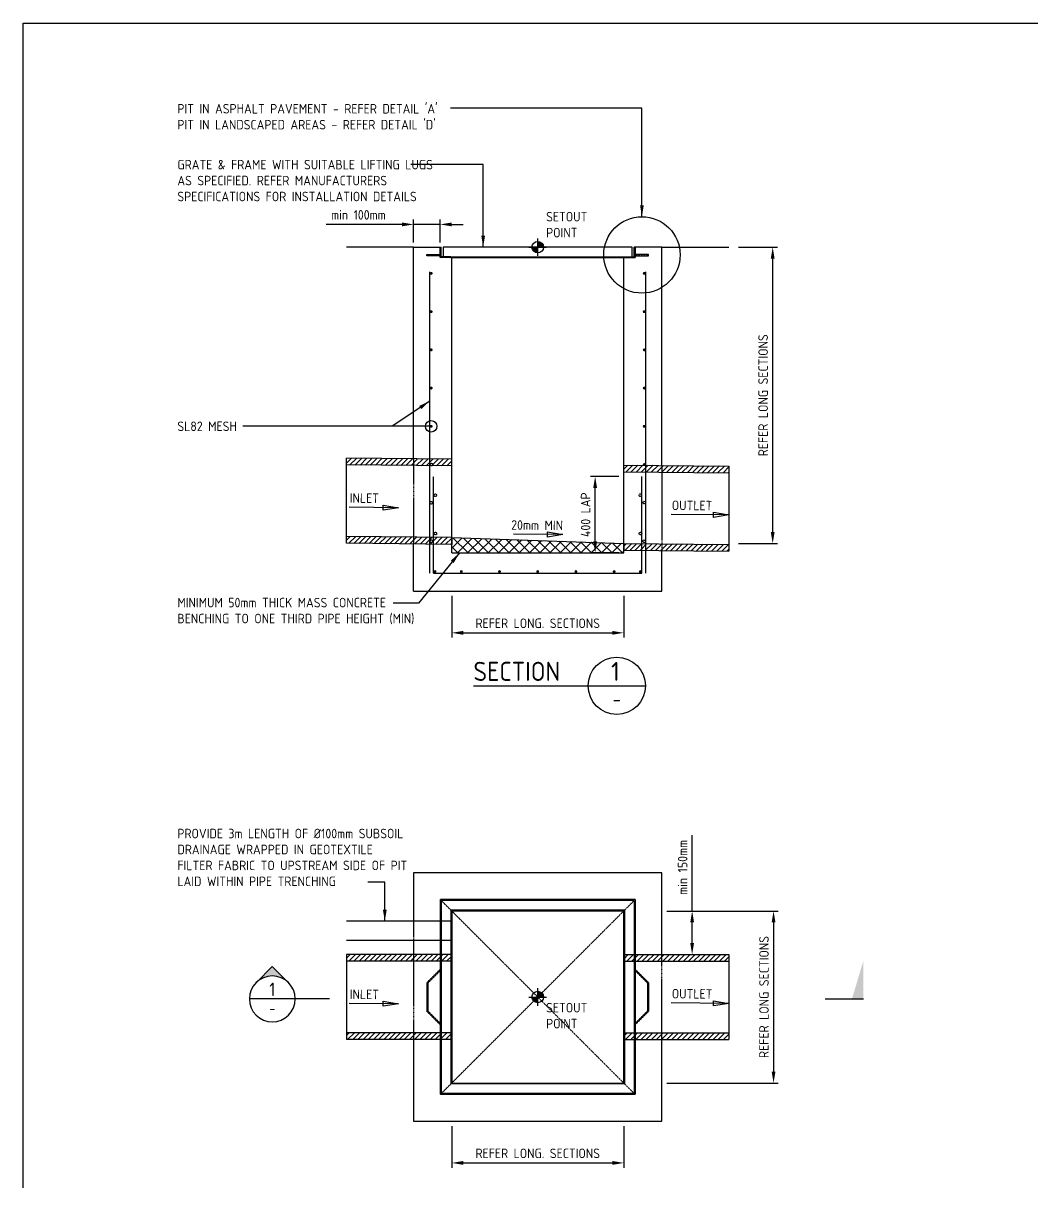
# Model space of a CAD drawing. Header units: metres. Extents: x -1749 to 8954, y -3770 to 6747.
# Drawn here: x -1749 to 3530, y 685 to 6747 of the extents above; entities that cross this region are included whole.
import ezdxf
from ezdxf.enums import TextEntityAlignment as Align

# ---------------------------------------------------------------- set-up
doc = ezdxf.new("R2010")
doc.units = ezdxf.units.M
doc.header["$PDMODE"] = 1
doc.linetypes.add('DAS18', pattern=[3, 2, -1])
doc.linetypes.add('DAS2535', pattern=[7, 5, -2])
doc.layers.get('DEFPOINTS').update_dxf_attribs({"color": 40})
for name, color, linetype in [('_NRP-CONCRETE', 7, 'Continuous'), ('_NRP-CONCRETE H', 7, 'DAS2535'), ('_NRP-DIMENSIONS', 1, 'Continuous'), ('_NRP-GEN THIN', 7, 'Continuous'), ('_NRP-GROUND LINE', 7, 'Continuous'), ('_NRP-HATCH', 250, 'Continuous'), ('_NRP-PIPE', 7, 'Continuous'), ('_NRP-REINFT BARS TIES S', 7, 'Continuous'), ('_NRP-REINFT TRENCH MESH', 7, 'DAS18'), ('_NRP-SECTION TAGS', 2, 'Continuous'), ('_NRP-SETOUT POINT', 230, 'Continuous'), ('_NRP-STEEL S', 7, 'Continuous'), ('_NRP-STEEL S H', 7, 'DAS18'), ('_NRP-TEXT 2.5', 7, 'Continuous'), ('SECTION TAG', 2, 'Continuous'), ('SECTIONMARK', 2, 'Continuous')]:
    doc.layers.add(name, color=color, linetype=linetype)
doc.layers.add('_NRP-SETOUT', color=40, linetype='Continuous', plot=False)
doc.layers.add('VPORTS', color=47, linetype='Continuous', plot=False)
doc.styles.add('ISOCP', font='isocp.shx')
doc.styles.add('NORTHROP', font='isocp.shx')
doc.linetypes.add('ZIGZAG', pattern='A,0.00254,-5.08,[131,ltypeshp.shx,S=5.08,R=0,X=-5.08,Y=0],-10.16,[131,ltypeshp.shx,S=5.08,R=180,X=5.08,Y=0],-5.08', length=20.32254)
doc.dimstyles.new('DETAILS', dxfattribs={"dimtxt": 2.5, "dimasz": 3, "dimexe": 1.25, "dimexo": 1.25, "dimgap": 1.25, "dimtad": 1, "dimdec": 0, "dimzin": 1, "dimdsep": 46, "dimtxsty": 'ISOCP', "dimcen": 1.5, "dimclrd": 1, "dimclre": 1, "dimclrt": 7, "dimaunit": 1, "dimazin": 0, "dimtfac": 1, "dimtdec": 0, "dimtmove": 0, "dimatfit": 3, "dimfxl": 1, "dimarcsym": 0})
pattern_1 = [(45, (-77970.624, 2018.584), (-13.470384, 13.470384), [])]
pattern_2 = [(45, (-58960.624, 18739.458), (-6.7351921, 6.7351921), [])]
pattern_3 = [(45, (-77970.624, 1394.76), (-13.470384, 13.470384), [])]

# ---------------------------------------------------------------- blocks, each defined once
blk = doc.blocks.new('*D11')
at = {"layer": '_NRP-DIMENSIONS', "color": 1, "lineweight": -2, "transparency": 16777216}
for p, q in [((494.3, 3749.9), (494.3, 3531.9)), ((1394.3, 3749.9), (1394.3, 3531.9)), ((554.3, 3556.9), (1334.3, 3556.9))]:
    blk.add_line(p, q, dxfattribs=at)
at = {"layer": '_NRP-DIMENSIONS', "color": 1, "transparency": 16777216}
for points in [[(554.3, 3566.9), (554.3, 3546.9), (494.3, 3556.9)], [(1334.3, 3566.9), (1334.3, 3546.9), (1394.3, 3556.9)]]:
    blk.add_solid(points, dxfattribs=at)
at = {"layer": 'DEFPOINTS', "color": 0, "transparency": 16777216}
for p in [(494.3, 3774.9), (1394.3, 3774.9), (1394.3, 3556.9)]:
    blk.add_point(p, dxfattribs=at)
at = {"layer": '_NRP-DIMENSIONS', "color": 7, "transparency": 16777216, "insert": (944.3, 3607), "char_height": 50, "attachment_point": 5, "style": 'ISOCP'}
blk.add_mtext('REFER LONG. SECTIONS', dxfattribs=at)
blk = doc.blocks.new('*D12')
at = {"layer": '_NRP-DIMENSIONS', "color": 1, "lineweight": -2, "transparency": 16777216}
for p, q in [((494.3, 976.6), (494.3, 758.6)), ((1394.3, 976.6), (1394.3, 758.6)), ((554.3, 783.6), (1334.3, 783.6))]:
    blk.add_line(p, q, dxfattribs=at)
at = {"layer": '_NRP-DIMENSIONS', "color": 1, "transparency": 16777216}
for points in [[(554.3, 793.6), (554.3, 773.6), (494.3, 783.6)], [(1334.3, 793.6), (1334.3, 773.6), (1394.3, 783.6)]]:
    blk.add_solid(points, dxfattribs=at)
at = {"layer": 'DEFPOINTS', "color": 0, "transparency": 16777216}
for p in [(494.3, 1001.6), (1394.3, 1001.6), (1394.3, 783.6)]:
    blk.add_point(p, dxfattribs=at)
at = {"layer": '_NRP-DIMENSIONS', "color": 7, "transparency": 16777216, "insert": (944.3, 833.7), "char_height": 50, "attachment_point": 5, "style": 'ISOCP'}
blk.add_mtext('REFER LONG. SECTIONS', dxfattribs=at)
blk = doc.blocks.new('*D13')
at = {"layer": '_NRP-DIMENSIONS', "color": 1, "lineweight": -2, "transparency": 16777216}
for p, q in [((294.3, 5599.9), (294.3, 5718.8)), ((434.3, 5599.9), (434.3, 5718.8)), ((234.3, 5693.8), (-162.5, 5693.8)), ((434.3, 5693.8), (294.3, 5693.8)), ((494.3, 5693.8), (554.3, 5693.8))]:
    blk.add_line(p, q, dxfattribs=at)
at = {"layer": '_NRP-DIMENSIONS', "color": 1, "transparency": 16777216}
for points in [[(234.3, 5703.8), (234.3, 5683.8), (294.3, 5693.8)], [(494.3, 5703.8), (494.3, 5683.8), (434.3, 5693.8)]]:
    blk.add_solid(points, dxfattribs=at)
at = {"layer": 'DEFPOINTS', "color": 0, "transparency": 16777216}
for p in [(434.3, 5693.8), (294.3, 5574.9), (434.3, 5574.9)]:
    blk.add_point(p, dxfattribs=at)
at = {"layer": '_NRP-DIMENSIONS', "color": 7, "transparency": 16777216, "insert": (5.9, 5743.8), "char_height": 50, "attachment_point": 5, "style": 'ISOCP'}
blk.add_mtext('min 100mm', dxfattribs=at)
blk = doc.blocks.new('*D14')
at = {"layer": '_NRP-DIMENSIONS', "color": 1, "lineweight": -2, "transparency": 16777216}
for p, q in [((1995.8, 5574.9), (2199.1, 5574.9)), ((2174.1, 4084.9), (2174.1, 5514.9)), ((1995.8, 4024.9), (2199.1, 4024.9))]:
    blk.add_line(p, q, dxfattribs=at)
at = {"layer": '_NRP-DIMENSIONS', "color": 1, "transparency": 16777216}
for points in [[(2164.1, 5514.9), (2184.1, 5514.9), (2174.1, 5574.9)], [(2164.1, 4084.9), (2184.1, 4084.9), (2174.1, 4024.9)]]:
    blk.add_solid(points, dxfattribs=at)
at = {"layer": 'DEFPOINTS', "color": 0, "transparency": 16777216}
for p in [(1970.8, 5574.9), (2174.1, 5574.9), (1970.8, 4024.9)]:
    blk.add_point(p, dxfattribs=at)
at = {"layer": '_NRP-DIMENSIONS', "color": 7, "transparency": 16777216, "insert": (2124, 4799.9), "char_height": 50, "attachment_point": 5, "rotation": 90, "style": 'ISOCP'}
blk.add_mtext('REFER LONG SECTIONS', dxfattribs=at)
blk = doc.blocks.new('*D15')
at = {"layer": '_NRP-CONCRETE', "color": 1, "lineweight": -2, "transparency": 16777216}
for p, q in [((1369.3, 4374.9), (1219.9, 4374.9)), ((1244.9, 4034.9), (1244.9, 4314.9)), ((1369.3, 3974.9), (1219.9, 3974.9))]:
    blk.add_line(p, q, dxfattribs=at)
at = {"layer": '_NRP-CONCRETE', "color": 1, "transparency": 16777216}
for points in [[(1234.9, 4314.9), (1254.9, 4314.9), (1244.9, 4374.9)], [(1234.9, 4034.9), (1254.9, 4034.9), (1244.9, 3974.9)]]:
    blk.add_solid(points, dxfattribs=at)
at = {"layer": 'DEFPOINTS', "color": 0, "transparency": 16777216}
for p in [(1244.9, 4374.9), (1394.3, 4374.9), (1394.3, 3974.9)]:
    blk.add_point(p, dxfattribs=at)
at = {"layer": '_NRP-CONCRETE', "color": 7, "transparency": 16777216, "insert": (1194.9, 4174.9), "char_height": 50, "attachment_point": 5, "rotation": 90, "style": 'ISOCP'}
blk.add_mtext('400 LAP', dxfattribs=at)
blk = doc.blocks.new('*D16')
at = {"layer": '_NRP-DIMENSIONS', "color": 1, "lineweight": -2, "transparency": 16777216}
for p, q in [((1752.6, 2101.6), (1752.6, 2498.4)), ((1619.3, 2101.6), (1777.6, 2101.6)), ((1752.6, 1934.1), (1752.6, 2041.6)), ((1619.3, 1874.1), (1777.6, 1874.1))]:
    blk.add_line(p, q, dxfattribs=at)
at = {"layer": '_NRP-DIMENSIONS', "color": 1, "transparency": 16777216}
for points in [[(1742.6, 2041.6), (1762.6, 2041.6), (1752.6, 2101.6)], [(1742.6, 1934.1), (1762.6, 1934.1), (1752.6, 1874.1)]]:
    blk.add_solid(points, dxfattribs=at)
at = {"layer": 'DEFPOINTS', "color": 0, "transparency": 16777216}
for p in [(1594.3, 2101.6), (1594.3, 1874.1), (1752.6, 1874.1)]:
    blk.add_point(p, dxfattribs=at)
at = {"layer": '_NRP-DIMENSIONS', "color": 7, "transparency": 16777216, "insert": (1702.6, 2330), "char_height": 50, "attachment_point": 5, "rotation": 90, "style": 'ISOCP'}
blk.add_mtext('min 150mm', dxfattribs=at)
blk = doc.blocks.new('*D17')
at = {"layer": '_NRP-DIMENSIONS', "color": 1, "lineweight": -2, "transparency": 16777216}
for p, q in [((1619.3, 2101.6), (2203.6, 2101.6)), ((2178.6, 2041.6), (2178.6, 1261.6)), ((1619.3, 1201.6), (2203.6, 1201.6))]:
    blk.add_line(p, q, dxfattribs=at)
at = {"layer": '_NRP-DIMENSIONS', "color": 1, "transparency": 16777216}
for points in [[(2168.6, 2041.6), (2188.6, 2041.6), (2178.6, 2101.6)], [(2168.6, 1261.6), (2188.6, 1261.6), (2178.6, 1201.6)]]:
    blk.add_solid(points, dxfattribs=at)
at = {"layer": 'DEFPOINTS', "color": 0, "transparency": 16777216}
for p in [(1594.3, 2101.6), (1594.3, 1201.6), (2178.6, 1201.6)]:
    blk.add_point(p, dxfattribs=at)
at = {"layer": '_NRP-DIMENSIONS', "color": 7, "transparency": 16777216, "insert": (2128.5, 1651.6), "char_height": 50, "attachment_point": 5, "rotation": 90, "style": 'ISOCP'}
blk.add_mtext('REFER LONG SECTIONS', dxfattribs=at)
blk = doc.blocks.new('SECTIONTAG_CP')
at = {"layer": 'SECTION TAG'}
blk.add_line((59, 273), (4559, 273), dxfattribs=at)
blk.add_circle((3809, 273), 750, dxfattribs=at)
at = {"layer": 'SECTION TAG', "color": 4, "style": 'NORTHROP'}
blk.add_text('SECTION', height=500, dxfattribs=at).set_placement((59, 401))
blk.add_attdef('1', text='', height=500, dxfattribs=at).set_placement((3774, 651), align=Align.MIDDLE)
at = {"layer": 'SECTION TAG', "style": 'NORTHROP'}
blk.add_attdef('-', text='', height=350, dxfattribs=at).set_placement((3809, -79), align=Align.MIDDLE)
blk = doc.blocks.new('*U6')
at = {"layer": 'SECTIONMARK'}
blk.add_hatch(color=256, dxfattribs=at).paths.add_polyline_path([(-15469, 1000), (-15169, 0), (-15469, 0)])
blk.add_hatch(color=256, dxfattribs=at).paths.add_polyline_path([(-15469, 1000), (-15169, 0), (-15469, 0)])
h = blk.add_hatch(color=256, dxfattribs=at)
h.dxf.hatch_style = 1
h.paths.add_polyline_path([(418, 431), (0, 848), (-418, 431, -0.405431)])
for p, q in [((-418, 431), (0, 848)), ((418, 431), (0, 848)), ((-14469, 0), (-15469, 0)), ((-14469, 0), (-15469, 0)), ((-1500, 0), (-600, 0)), ((-600, 0), (600, 0))]:
    blk.add_line(p, q, dxfattribs=at)
blk.add_circle((0, 0), 600, dxfattribs=at)
at = {"color": 4, "ltscale": 100, "style": 'ISOCP'}
blk.add_attdef('DET-100', text='', height=350, dxfattribs=at).set_placement((0, 250), align=Align.MIDDLE_CENTER)
at = {"color": 2, "ltscale": 100, "style": 'ISOCP'}
blk.add_attdef('SHEET-100', text='', height=250, dxfattribs=at).set_placement((0, -251), align=Align.MIDDLE_CENTER)

msp = doc.modelspace()

# ---------------------------------------------------------------- hatches: boundary and pattern name
at = {"layer": '_NRP-HATCH'}
h = msp.add_hatch(dxfattribs=at)
h.set_pattern_fill('ANSI37', color=256, scale=12, style=0)
h.set_pattern_definition([(45, (-58960.624, 18739.458), (-26.940768, 26.940768), []), (135, (-58960.624, 18739.458), (-26.940768, -26.940768), [])])
h.paths.add_polyline_path([(944.303, 4039.883), (494.303, 4054.883), (494.303, 4019.881), (494.303, 3974.883), (944.303, 3974.883)])
h.paths.add_polyline_path([(1394.303, 4024.883), (944.303, 4039.883), (944.303, 3974.883), (1394.303, 3974.883)])
at = {"layer": '_NRP-PIPE'}
h = msp.add_hatch(dxfattribs=at)
h.set_pattern_fill('ANSI31', color=256, scale=6, style=0)
h.set_pattern_definition(pattern_1)
h.paths.add_polyline_path([(294.303, 4466.903), (-55.697, 4470.403), (-55.697, 4435.402), (294.303, 4431.902)])
h.paths.add_polyline_path([(379.303, 4466.053), (294.303, 4466.903), (294.303, 4431.902), (379.303, 4431.052)])
h.paths.add_polyline_path([(494.303, 4464.903), (379.303, 4466.053), (379.303, 4431.052), (494.303, 4429.902)])
h = msp.add_hatch(dxfattribs=at)
h.set_pattern_fill('ANSI31', color=256, scale=6, style=0)
h.set_pattern_definition(pattern_1)
h.paths.add_polyline_path([(1509.303, 4433.753), (1394.303, 4434.903), (1394.303, 4399.902), (1509.303, 4398.752)])
h.paths.add_polyline_path([(1594.303, 4432.903), (1509.303, 4433.753), (1509.303, 4398.752), (1594.303, 4397.902)])
h.paths.add_polyline_path([(1944.303, 4429.403), (1594.303, 4432.903), (1594.303, 4397.902), (1944.303, 4394.402)])
h = msp.add_hatch(dxfattribs=at)
h.set_pattern_fill('ANSI31', color=256, scale=6, style=0)
h.set_pattern_definition(pattern_1)
h.paths.add_polyline_path([(294.303, 4056.883), (-55.697, 4060.383), (-55.697, 4025.381), (294.303, 4021.881)])
h.paths.add_polyline_path([(379.303, 4056.033), (294.303, 4056.883), (294.303, 4021.881), (379.303, 4021.031)])
h.paths.add_polyline_path([(394.303, 4055.883), (379.303, 4056.033), (379.303, 4021.031), (394.303, 4020.881)])
h.paths.add_polyline_path([(494.303, 4054.883), (394.303, 4055.883), (394.303, 4020.881), (494.303, 4019.881)])
h = msp.add_hatch(dxfattribs=at)
h.set_pattern_fill('ANSI31', color=256, scale=6, style=0)
h.set_pattern_definition(pattern_1)
h.paths.add_polyline_path([(1494.303, 4023.883), (1394.303, 4024.883), (1394.303, 3989.881), (1494.303, 3988.881)])
h.paths.add_polyline_path([(1509.303, 4023.733), (1494.303, 4023.883), (1494.303, 3988.881), (1509.303, 3988.731)])
h.paths.add_polyline_path([(1594.303, 4022.883), (1509.303, 4023.733), (1509.303, 3988.731), (1594.303, 3987.881)])
h.paths.add_polyline_path([(1944.303, 4019.383), (1594.303, 4022.883), (1594.303, 3987.881), (1944.303, 3984.381)])
h = msp.add_hatch(dxfattribs=at)
h.set_pattern_fill('ANSI31', color=256, scale=6, style=0)
h.set_pattern_definition(pattern_3)
h.paths.add_polyline_path([(294.303, 1874.09), (-55.697, 1874.09), (-55.697, 1839.09), (294.303, 1839.09)])
h.paths.add_polyline_path([(434.303, 1874.09), (294.303, 1874.09), (294.303, 1839.09), (434.303, 1839.09)])
h.paths.add_polyline_path([(439.303, 1874.09), (434.303, 1874.09), (434.303, 1839.09), (439.303, 1839.09)])
h.paths.add_polyline_path([(489.303, 1874.09), (439.303, 1874.09), (439.303, 1839.09), (489.303, 1839.09)])
h.paths.add_polyline_path([(494.303, 1874.09), (489.303, 1874.09), (489.303, 1839.09), (494.303, 1839.09)])
h = msp.add_hatch(dxfattribs=at)
h.set_pattern_fill('ANSI31', color=256, scale=6, style=0)
h.set_pattern_definition(pattern_3)
h.paths.add_polyline_path([(1399.303, 1874.09), (1394.303, 1874.09), (1394.303, 1839.09), (1399.303, 1839.09)])
h.paths.add_polyline_path([(1449.303, 1874.09), (1399.303, 1874.09), (1399.303, 1839.09), (1449.303, 1839.09)])
h.paths.add_polyline_path([(1454.303, 1874.09), (1449.303, 1874.09), (1449.303, 1839.09), (1454.303, 1839.09)])
h.paths.add_polyline_path([(1594.303, 1874.09), (1454.303, 1874.09), (1454.303, 1839.09), (1594.303, 1839.09)])
h.paths.add_polyline_path([(1944.303, 1874.09), (1594.303, 1874.09), (1594.303, 1839.09), (1944.303, 1839.09)])
h = msp.add_hatch(dxfattribs=at)
h.set_pattern_fill('ANSI31', color=256, scale=6, style=0)
h.set_pattern_definition(pattern_3)
h.paths.add_polyline_path([(294.303, 1464.09), (-55.697, 1464.09), (-55.697, 1429.09), (294.303, 1429.09)])
h.paths.add_polyline_path([(434.303, 1464.09), (294.303, 1464.09), (294.303, 1429.09), (434.303, 1429.09)])
h.paths.add_polyline_path([(489.303, 1464.09), (439.303, 1464.09), (439.303, 1429.09), (489.303, 1429.09)])
h.paths.add_polyline_path([(439.303, 1464.09), (434.303, 1464.09), (434.303, 1429.09), (439.303, 1429.09)])
h.paths.add_polyline_path([(494.303, 1464.09), (489.303, 1464.09), (489.303, 1429.09), (494.303, 1429.09)])
h = msp.add_hatch(dxfattribs=at)
h.set_pattern_fill('ANSI31', color=256, scale=6, style=0)
h.set_pattern_definition(pattern_3)
h.paths.add_polyline_path([(1399.303, 1464.09), (1394.303, 1464.09), (1394.303, 1429.09), (1399.303, 1429.09)])
h.paths.add_polyline_path([(1449.303, 1464.09), (1399.303, 1464.09), (1399.303, 1429.09), (1449.303, 1429.09)])
h.paths.add_polyline_path([(1454.303, 1464.09), (1449.303, 1464.09), (1449.303, 1429.09), (1454.303, 1429.09)])
h.paths.add_polyline_path([(1594.303, 1464.09), (1454.303, 1464.09), (1454.303, 1429.09), (1594.303, 1429.09)])
h.paths.add_polyline_path([(1944.303, 1464.09), (1594.303, 1464.09), (1594.303, 1429.09), (1944.303, 1429.09)])
at = {"layer": '_NRP-SETOUT POINT'}
h = msp.add_hatch(color=256, dxfattribs=at)
h.dxf.hatch_style = 1
h.paths.add_polyline_path([(974.303, 5574.883, 0.41421356), (944.303, 5604.883), (944.303, 5574.883)])
h.paths.add_polyline_path([(944.303, 5574.883), (914.303, 5574.883, 0.41421356), (944.303, 5544.883)])
h = msp.add_hatch(color=256, dxfattribs=at)
h.dxf.hatch_style = 1
h.paths.add_polyline_path([(974.303, 1651.59, 0.41421356), (944.303, 1681.59), (944.303, 1651.59)])
h.paths.add_polyline_path([(944.303, 1651.59), (914.303, 1651.59, 0.41421356), (944.303, 1621.59)])
at = {"layer": '_NRP-STEEL S'}
h = msp.add_hatch(dxfattribs=at)
h.set_pattern_fill('ANSI31', color=256, scale=3)
h.set_pattern_definition(pattern_2)
h.paths.add_polyline_path([(434.303, 5536.883), (364.303, 5536.883), (364.303, 5529.883), (434.303, 5529.883)])
h.paths.add_polyline_path([(439.303, 5574.883), (434.303, 5574.883), (434.303, 5519.883), (489.303, 5519.883), (489.303, 5524.883), (449.303, 5524.883), (439.303, 5524.883)])
h = msp.add_hatch(dxfattribs=at)
h.set_pattern_fill('ANSI31', color=256, scale=3)
h.set_pattern_definition(pattern_2)
h.paths.add_polyline_path([(1454.303, 5574.883), (1449.303, 5574.883), (1449.303, 5524.883), (1399.303, 5524.883), (1399.303, 5519.883), (1454.303, 5519.883)])
h.paths.add_polyline_path([(1524.303, 5536.883), (1454.303, 5536.883), (1454.303, 5529.883), (1524.303, 5529.883)])

# ---------------------------------------------------------------- linework, layer by layer
at = {"layer": '_NRP-CONCRETE'}
for p, q in [((294.303, 4466.903), (294.303, 5574.883)), ((294.303, 5574.883), (434.303, 5574.883)), ((434.303, 5519.883), (434.303, 5574.883)), ((494.303, 5519.883), (434.303, 5519.883)), ((494.303, 3974.883), (494.303, 5519.883)), ((1394.303, 3974.883), (1394.303, 5519.883)), ((1394.303, 5519.883), (1454.303, 5519.883)), ((1594.303, 5574.883), (1454.303, 5574.883)), ((1454.303, 5519.883), (1454.303, 5574.883)), ((1594.303, 4432.903), (1594.303, 5574.883)), ((294.303, 3774.883), (294.303, 4021.881)), ((494.303, 3974.883), (1394.303, 3974.883)), ((1594.303, 3774.883), (1594.303, 3987.881)), ((294.303, 3774.883), (1594.303, 3774.883))]:
    msp.add_line(p, q, dxfattribs=at)
for points in [[(1594.303, 1874.09), (1594.303, 2301.59), (294.303, 2301.59), (294.303, 2047.834)], [(294.303, 1947.834), (294.303, 1874.09)], [(294.303, 1429.09), (294.303, 1001.59), (1594.303, 1001.59), (1594.303, 1429.09)]]:
    msp.add_lwpolyline(points, dxfattribs=at)
msp.add_lwpolyline([(494.303, 1201.59), (1394.303, 1201.59), (1394.303, 2101.59), (494.303, 2101.59)], close=True, dxfattribs=at)
at = {"layer": '_NRP-CONCRETE H'}
for p, q in [((294.303, 4466.903), (294.303, 4021.881)), ((1594.303, 4432.903), (1594.303, 3987.881)), ((294.303, 2047.834), (294.303, 1947.834)), ((294.303, 1874.09), (294.303, 1429.09)), ((1594.303, 1429.09), (1594.303, 1874.09))]:
    msp.add_line(p, q, dxfattribs=at)
at = {"layer": '_NRP-DIMENSIONS'}
msp.add_circle((1489.685, 5534.311), 200, dxfattribs=at)
at = {"layer": '_NRP-GEN THIN'}
for q in [(1394.303, 4024.883), (494.303, 4019.881)]:
    msp.add_line((494.303, 4054.883), q, dxfattribs=at)
at = {"layer": '_NRP-GROUND LINE'}
for p, q in [((294.303, 5574.883), (-55.697, 5574.883)), ((1594.303, 5574.883), (1944.303, 5574.883))]:
    msp.add_line(p, q, dxfattribs=at)
at = {"layer": '_NRP-PIPE'}
for p, q in [((494.303, 4464.903), (-55.697, 4470.403)), ((494.303, 4429.902), (-55.697, 4435.402)), ((1394.303, 4434.903), (1944.303, 4429.403)), ((1394.303, 4399.902), (1944.303, 4394.402)), ((494.303, 4054.883), (-55.697, 4060.383)), ((494.303, 4019.881), (-55.697, 4025.381)), ((1394.303, 4024.883), (1944.303, 4019.383)), ((1394.303, 3989.881), (1944.303, 3984.381)), ((494.303, 1874.09), (-55.697, 1874.09)), ((494.303, 1839.09), (-55.697, 1839.09)), ((1394.303, 1874.09), (1944.303, 1874.09)), ((1394.303, 1839.09), (1944.303, 1839.09)), ((494.303, 1464.09), (-55.697, 1464.09)), ((1394.303, 1464.09), (1944.303, 1464.09)), ((494.303, 1429.09), (-55.697, 1429.09)), ((1394.303, 1429.09), (1944.303, 1429.09))]:
    msp.add_line(p, q, dxfattribs=at)
at = {"layer": '_NRP-PIPE', "linetype": 'ZIGZAG', "ltscale": 0.1}
for p, q in [((494.303, 2047.834), (-55.697, 2047.834)), ((494.303, 1947.834), (-55.697, 1947.834))]:
    msp.add_line(p, q, dxfattribs=at)
at = {"layer": '_NRP-REINFT BARS TIES S'}
for p, q in [((379.303, 4466.053), (379.303, 5444.883)), ((1509.303, 4433.753), (1509.303, 5444.883)), ((379.303, 3869.883), (379.303, 4021.031)), ((399.303, 3869.883), (399.303, 4020.831)), ((1489.303, 3869.883), (1489.303, 3988.931)), ((1509.303, 3869.883), (1509.303, 3988.731)), ((399.303, 3869.883), (1489.303, 3869.883))]:
    msp.add_line(p, q, dxfattribs=at)
at = {"layer": '_NRP-REINFT BARS TIES S', "const_width": 7.5}
for points in [[(383.053, 5437.383, 1), (390.553, 5437.383, 1)], [(1505.553, 5437.383, -1), (1498.053, 5437.383, -1)], [(383.053, 5237.383, 1), (390.553, 5237.383, 1)], [(1505.553, 5237.383, -1), (1498.053, 5237.383, -1)], [(383.053, 5037.383, 1), (390.553, 5037.383, 1)], [(1505.553, 5037.383, -1), (1498.053, 5037.383, -1)], [(383.053, 4837.383, 1), (390.553, 4837.383, 1)], [(1505.553, 4837.383, -1), (1498.053, 4837.383, -1)], [(383.053, 4637.383, 1), (390.553, 4637.383, 1)], [(1505.553, 4637.383, -1), (1498.053, 4637.383, -1)], [(1505.553, 4437.383, -1), (1498.053, 4437.383, -1)], [(403.053, 3877.383, 1), (410.553, 3877.383, 1)], [(540.553, 3877.383, 1), (548.053, 3877.383, 1)], [(740.553, 3877.383, 1), (748.053, 3877.383, 1)], [(940.553, 3877.383, 1), (948.053, 3877.383, 1)], [(1140.553, 3877.383, 1), (1148.053, 3877.383, 1)], [(1340.553, 3877.383, 1), (1348.053, 3877.383, 1)], [(1485.553, 3877.383, -1), (1478.053, 3877.383, -1)]]:
    msp.add_lwpolyline(points, format="xyb", close=True, dxfattribs=at)
at = {"layer": '_NRP-REINFT TRENCH MESH'}
for p, q in [((379.303, 4021.031), (379.303, 4466.053)), ((1509.303, 3988.731), (1509.303, 4433.753)), ((399.303, 4020.831), (399.303, 4374.883)), ((1489.303, 3988.931), (1489.303, 4374.883))]:
    msp.add_line(p, q, dxfattribs=at)
for centre in [(388.177, 4437.328), (387.037, 4237.103), (408.156, 4276.86), (1481.04, 4277.166), (1501.638, 4238.247), (408.53, 4076.484), (1481.791, 4076.435), (387.42, 4036.179), (1501.264, 4036.018)]:
    msp.add_circle(centre, 6.749, dxfattribs=at)
at = {"layer": '_NRP-SETOUT'}
for p, q in [((-55.697, 4025.381), (-55.697, 4470.403)), ((1944.303, 4429.403), (1944.303, 3984.381)), ((-55.697, 1874.09), (-55.697, 1429.09)), ((1944.303, 1874.09), (1944.303, 1429.09))]:
    msp.add_line(p, q, dxfattribs=at)
at = {"layer": '_NRP-SETOUT POINT'}
for p, q in [((944.303, 5529.139), (944.303, 5620.627)), ((898.559, 5574.883), (990.047, 5574.883)), ((898.559, 1651.59), (990.047, 1651.59)), ((944.303, 1605.846), (944.303, 1697.335))]:
    msp.add_line(p, q, dxfattribs=at)
for centre in [(944.303, 5574.883), (944.303, 1651.59)]:
    msp.add_circle(centre, 30, dxfattribs=at)
at = {"layer": '_NRP-STEEL S'}
for p, q in [((364.303, 5529.883), (364.303, 5536.883)), ((364.303, 5536.883), (434.303, 5536.883)), ((434.303, 5529.883), (364.303, 5529.883)), ((434.303, 5574.883), (434.303, 5519.883)), ((434.303, 5574.883), (439.303, 5574.883)), ((494.303, 5519.883), (434.303, 5519.883)), ((439.303, 5524.883), (439.303, 5574.883)), ((489.303, 5524.883), (439.303, 5524.883)), ((489.303, 5519.883), (489.303, 5524.883)), ((1454.303, 5519.883), (1394.303, 5519.883)), ((1399.303, 5524.883), (1449.303, 5524.883)), ((1399.303, 5519.883), (1399.303, 5524.883)), ((1454.303, 5574.883), (1449.303, 5574.883)), ((1449.303, 5524.883), (1449.303, 5574.883)), ((1454.303, 5574.883), (1454.303, 5519.883)), ((1524.303, 5536.883), (1454.303, 5536.883)), ((1454.303, 5529.883), (1524.303, 5529.883)), ((1524.303, 5529.883), (1524.303, 5536.883))]:
    msp.add_line(p, q, dxfattribs=at)
msp.add_lwpolyline([(449.303, 5524.883), (1439.303, 5524.883), (1439.303, 5574.883), (449.303, 5574.883)], close=True, dxfattribs=at)
at = {"layer": '_NRP-STEEL S H'}
for p, q in [((489.303, 5519.883), (1399.303, 5519.883)), ((1454.303, 2161.59), (434.303, 2161.59)), ((434.303, 2161.59), (434.303, 1141.59)), ((1449.303, 2156.59), (439.303, 2156.59)), ((439.303, 2156.59), (439.303, 1146.59)), ((439.303, 2156.59), (1449.303, 1146.59)), ((439.303, 1146.59), (1449.303, 2156.59)), ((1449.303, 2156.59), (1449.303, 1146.59)), ((1454.303, 2161.59), (1454.303, 1141.59)), ((1399.303, 2106.59), (489.303, 2106.59)), ((489.303, 2106.59), (489.303, 1196.59)), ((1399.303, 2106.59), (1399.303, 1196.59)), ((434.303, 1796.59), (364.303, 1726.59)), ((434.303, 1789.519), (369.303, 1724.519)), ((1454.303, 1796.59), (1524.303, 1726.59)), ((1454.303, 1789.519), (1519.303, 1724.519)), ((364.303, 1726.59), (364.303, 1576.59)), ((369.303, 1724.519), (369.303, 1578.662)), ((1519.303, 1724.519), (1519.303, 1578.662)), ((1524.303, 1726.59), (1524.303, 1576.59)), ((434.303, 1506.59), (364.303, 1576.59)), ((434.303, 1513.662), (369.303, 1578.662)), ((1454.303, 1513.662), (1519.303, 1578.662)), ((1454.303, 1506.59), (1524.303, 1576.59)), ((1399.303, 1196.59), (489.303, 1196.59)), ((1454.303, 1141.59), (434.303, 1141.59)), ((1449.303, 1146.59), (439.303, 1146.59))]:
    msp.add_line(p, q, dxfattribs=at)
at = {"layer": '_NRP-TEXT 2.5'}
for p, q in [((1394.303, 4399.902), (1394.303, 4434.903)), ((1394.303, 4024.883), (1394.303, 3989.881))]:
    msp.add_line(p, q, dxfattribs=at)
at = {"layer": 'VPORTS'}
msp.add_lwpolyline([(-1748.85, 6746.661), (3637.456, 6746.661), (3637.456, -3769.941), (-1748.85, -3769.941)], close=True, dxfattribs=at)

# ---------------------------------------------------------------- block references
at = {"layer": '_NRP-SECTION TAGS', "xscale": 0.2, "yscale": 0.2, "zscale": 0.2}
msp.add_blockref('SECTIONTAG_CP', (596.181, 3225.154), dxfattribs=at).add_auto_attribs({'1': '1', '-': '-'})
at = {"layer": '_NRP-SECTION TAGS', "ltscale": 100}
ref = msp.add_blockref('*U6', (-444.841, 1641.838), dxfattribs=dict(at, xscale=-0.2, yscale=0.2, zscale=0.2))
ref.add_attrib('DET-100', '1', dxfattribs={"layer": '0', "color": 4, "ltscale": 100, "height": 70, "style": 'ISOCP'}).set_placement((-444.841, 1691.79), align=Align.MIDDLE_CENTER)
ref.add_attrib('SHEET-100', '-', dxfattribs={"layer": '0', "color": 2, "ltscale": 100, "height": 50, "style": 'ISOCP'}).set_placement((-444.841, 1591.698), align=Align.MIDDLE_CENTER)

# ---------------------------------------------------------------- texts
at = {"layer": '_NRP-TEXT 2.5', "char_height": 50, "style": 'ISOCP'}
for s, insert, width, attachment_point in [("PIT IN ASPHALT PAVEMENT - REFER DETAIL 'A'\\PPIT IN LANDSCAPED AREAS - REFER DETAIL 'D'", (-941.688, 6190.483), 1403, 7), ('GRATE & FRAME WITH SUITABLE LIFTING LUGS AS SPECIFIED. REFER MANUFACTURERS SPECIFICATIONS FOR INSTALLATION DETAILS', (-941.688, 6031.482), 1354.90791, 1), ('SETOUT POINT', (988.225, 5759.18), 228.73652, 1), ('SL82 MESH', (-941.688, 4662.481), 1354.90791, 1), ('MINIMUM 50mm THICK MASS CONCRETE BENCHING TO ONE THIRD PIPE HEIGHT (MIN)', (-941.688, 3740.142), 1243.85779, 1), ('PROVIDE 3m LENGTH OF %%C100mm SUBSOIL DRAINAGE WRAPPED IN GEOTEXTILE FILTER FABRIC TO UPSTREAM SIDE OF PIT LAID WITHIN PIPE TRENCHING', (-941.688, 2531.92), 1209.11071, 1), ('SETOUT POINT', (988.225, 1620.755), 228.73652, 1)]:
    msp.add_mtext(s, dxfattribs=dict(at, insert=insert, width=width, attachment_point=attachment_point))
at = {"layer": '_NRP-TEXT 2.5', "char_height": 50, "width": 1093.19873, "attachment_point": 1, "rotation": 359.4270613, "style": 'ISOCP'}
for s, insert in [('INLET', (-39.226, 4287.657)), ('OUTLET', (1646.328, 4249.37)), ('20mm MIN', (805.712, 4146.496)), ('INLET', (-39.226, 1691.355)), ('OUTLET', (1646.328, 1694.068))]:
    msp.add_mtext(s, dxfattribs=dict(at, insert=insert))

# ---------------------------------------------------------------- dimensions: what is measured, and where the dimension line sits
at = {"layer": '_NRP-CONCRETE'}
dim = msp.add_linear_dim(base=(1244.909, 4374.883), p1=(1394.303, 3974.883), p2=(1394.303, 4374.883), angle=90, text='400 LAP', dimstyle='DETAILS', override={"dimscale": 20, "dimtix": 0, "dimtofl": 1, "dimtmove": 0, "dimatfit": 3}, dxfattribs=at)
dim.commit()
dim.dimension.update_dxf_attribs({"geometry": '*D15', "text_midpoint": (1194.909, 4174.883)})
at = {"layer": '_NRP-DIMENSIONS'}
dim = msp.add_linear_dim(base=(434.303, 5693.836), p1=(294.303, 5574.883), p2=(434.303, 5574.883), text='min 100mm', dimstyle='DETAILS', override={"dimscale": 20, "dimtix": 0, "dimtofl": 1, "dimtmove": 0, "dimatfit": 3}, dxfattribs=at)
dim.commit()
dim.dimension.update_dxf_attribs({"geometry": '*D13', "text_midpoint": (5.897, 5693.836), "dimtype": 128})
for base, p1, p2, picture, middle in [((2174.109, 5574.883), (1970.832, 4024.883), (1970.832, 5574.883), '*D14', (2124.02, 4799.883)), ((2178.638, 1201.59), (1594.303, 2101.59), (1594.303, 1201.59), '*D17', (2128.549, 1651.59))]:
    dim = msp.add_linear_dim(base=base, p1=p1, p2=p2, angle=90, text='REFER LONG SECTIONS', dimstyle='DETAILS', override={"dimscale": 20, "dimtix": 0, "dimtofl": 1, "dimtmove": 0, "dimatfit": 3}, dxfattribs=at)
    dim.commit()
    dim.dimension.update_dxf_attribs({"geometry": picture, "text_midpoint": middle})
for base, p1, p2, picture, middle in [((1394.303, 3556.926), (494.303, 3774.883), (1394.303, 3774.883), '*D11', (944.303, 3607.015)), ((1394.303, 783.634), (494.303, 1001.59), (1394.303, 1001.59), '*D12', (944.303, 833.722))]:
    dim = msp.add_linear_dim(base=base, p1=p1, p2=p2, text='REFER LONG. SECTIONS', dimstyle='DETAILS', override={"dimscale": 20, "dimtix": 0, "dimtofl": 1, "dimtmove": 0, "dimatfit": 3}, dxfattribs=at)
    dim.commit()
    dim.dimension.update_dxf_attribs({"geometry": picture, "text_midpoint": middle})
dim = msp.add_linear_dim(base=(1752.643, 1874.09), p1=(1594.303, 2101.59), p2=(1594.303, 1874.09), angle=90, text='min 150mm', dimstyle='DETAILS', override={"dimscale": 20, "dimtix": 0, "dimtofl": 1, "dimtmove": 0, "dimatfit": 3}, dxfattribs=at)
dim.commit()
dim.dimension.update_dxf_attribs({"geometry": '*D16', "text_midpoint": (1752.643, 2329.997), "dimtype": 128})

# ---------------------------------------------------------------- leaders
for points, override in [([(1489.685, 5734.311), (1489.685, 6302.769), (487.498, 6302.769)], {"dimscale": 10, "dimtxt": 10, "dimasz": 6}), ([(658.801, 5574.883), (658.801, 6007.558), (279.344, 6007.558)], {"dimscale": 10, "dimtxt": 10, "dimasz": 6}), ([(379.303, 4769.527), (183.181, 4637.383)], {"dimscale": 10, "dimtxt": 10, "dimasz": 6}), ([(386.803, 4637.383), (-599.525, 4637.383)], {"dimscale": 10, "dimtxt": 10, "dimasz": 6, "dimgap": 1, "dimtad": 0, "dimldrblk": 'DotBlank'}), ([(215.394, 4211.807), (-42.239, 4214.384)], {"dimscale": 10, "dimtxt": 10, "dimasz": 8, "dimgap": 1, "dimtad": 0, "dimldrblk": 'ClosedBlank'}), ([(1944.059, 4173.521), (1643.279, 4176.529)], {"dimscale": 10, "dimtxt": 10, "dimasz": 8, "dimgap": 1, "dimtad": 0, "dimldrblk": 'ClosedBlank'}), ([(1075.775, 4070.646), (818.142, 4073.223)], {"dimscale": 10, "dimtxt": 10, "dimasz": 8, "dimgap": 1, "dimtad": 0, "dimldrblk": 'ClosedBlank'}), ([(534.701, 3974.883), (319.523, 3711.848), (188.158, 3711.848)], {"dimscale": 10, "dimtxt": 10, "dimasz": 6}), ([(144.005, 2047.834), (144.005, 2252.552), (54.988, 2252.552)], {"dimscale": 10, "dimtxt": 10, "dimasz": 6}), ([(215.394, 1615.506), (-42.239, 1618.082)], {"dimscale": 10, "dimtxt": 10, "dimasz": 8, "dimgap": 1, "dimtad": 0, "dimldrblk": 'ClosedBlank'}), ([(1944.059, 1618.219), (1643.279, 1621.227)], {"dimscale": 10, "dimtxt": 10, "dimasz": 8, "dimgap": 1, "dimtad": 0, "dimldrblk": 'ClosedBlank'})]:
    msp.add_leader(points, dimstyle='DETAILS', override=override, dxfattribs=at)

doc.saveas('drawing.dxf')
